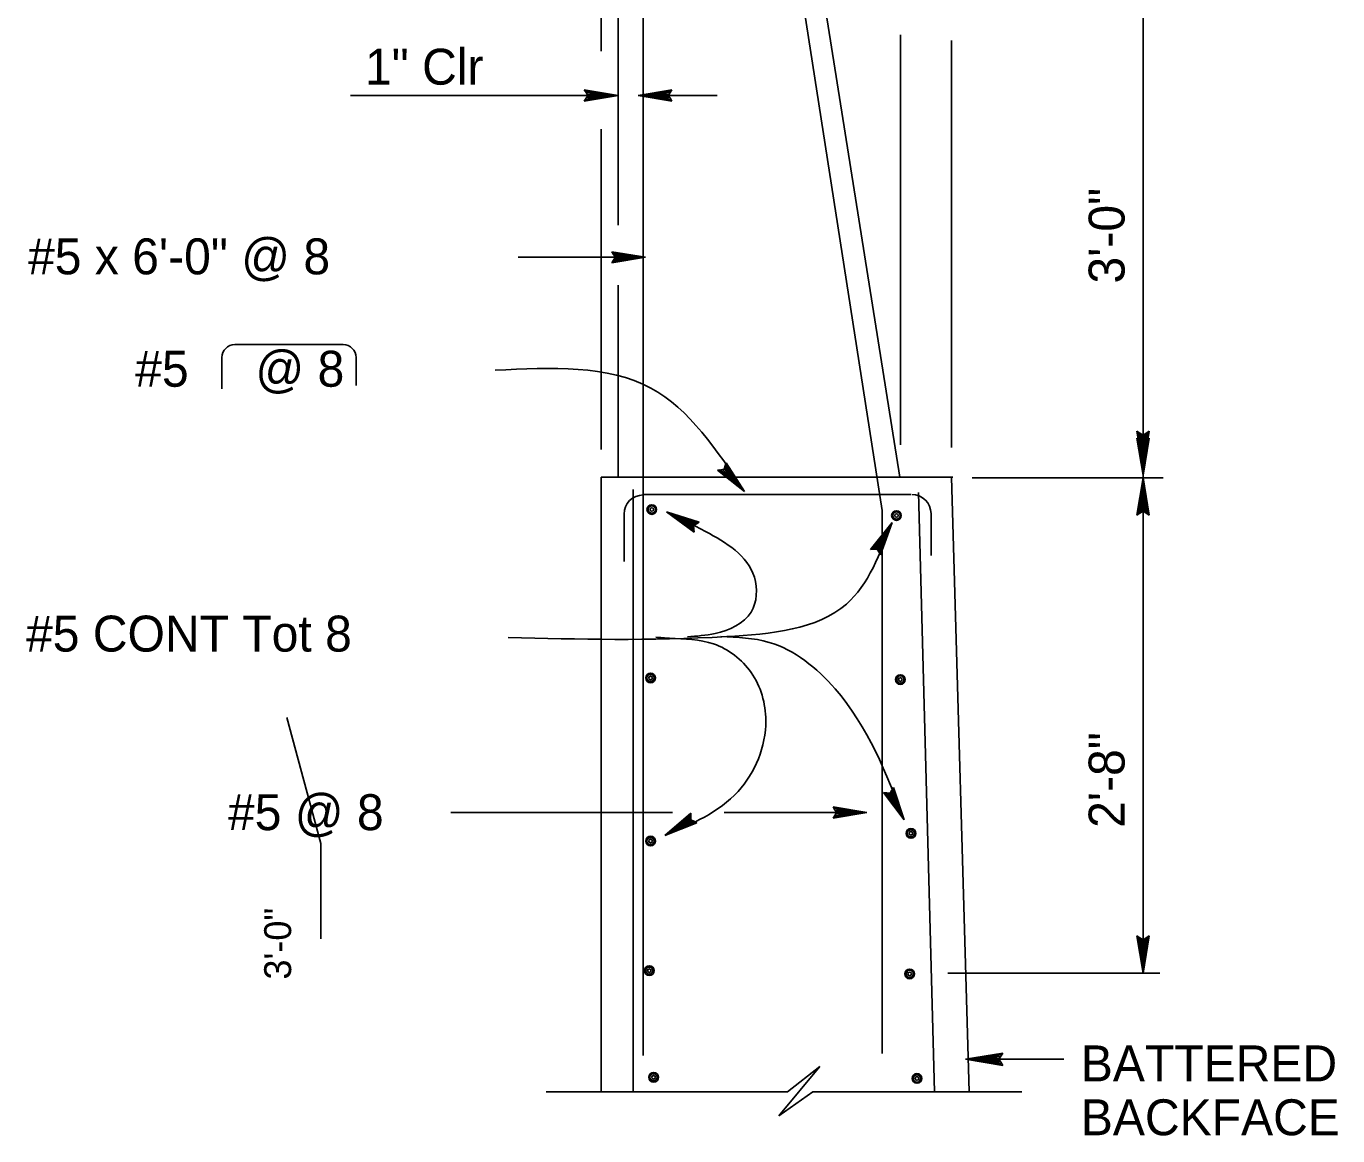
# Model space of a CAD drawing. Extents: x 0 to 2.83, y 0 to 1.83.
# Drawn here: x 0.7333 to 1.159, y 0.344 to 0.7043 of the extents above; entities that cross this region are included whole.
import ezdxf

# ---------------------------------------------------------------- set-up
doc = ezdxf.new("R2010")
doc.units = 0
for name, color, linetype in [('212 Leaders and Dim Lines', 7, 'Continuous'), ('213 Rebar', 7, 'Continuous'), ('214 Text and Titles', 7, 'Continuous'), ('240 Concrete', 7, 'Continuous')]:
    doc.layers.add(name, color=color, linetype=linetype)

msp = doc.modelspace()

# ---------------------------------------------------------------- linework, layer by layer
at = {"layer": '212 Leaders and Dim Lines'}
for p, q in [((0.91988, 0.6962), (0.91988, 0.90331)), ((1.09582, 0.55764), (1.09582, 0.74417)), ((1.01706, 0.56833), (1.01706, 0.70146)), ((1.03364, 0.56749), (1.03364, 0.69969)), ((0.83857, 0.6818), (0.92543, 0.6818)), ((0.91501, 0.68272), (0.91445, 0.68363)), ((0.91445, 0.68363), (0.92539, 0.6818)), ((0.92539, 0.6818), (0.91445, 0.67997)), ((0.91473, 0.68317), (0.92539, 0.6818)), ((0.92539, 0.6818), (0.91473, 0.68043)), ((0.92539, 0.6818), (0.91501, 0.68272)), ((0.91501, 0.68272), (0.91558, 0.6818)), ((0.91501, 0.68089), (0.92539, 0.6818)), ((0.91558, 0.6818), (0.91501, 0.68089)), ((0.92539, 0.6818), (0.91529, 0.68226)), ((0.91529, 0.68135), (0.92539, 0.6818)), ((0.91558, 0.6818), (0.92539, 0.6818)), ((0.93195, 0.6818), (0.94289, 0.68363)), ((0.93195, 0.6818), (0.94261, 0.68317)), ((0.94233, 0.68272), (0.93195, 0.6818)), ((0.94205, 0.68226), (0.93195, 0.6818)), ((0.94177, 0.6818), (0.93195, 0.6818)), ((0.94289, 0.67998), (0.93195, 0.6818)), ((0.93195, 0.6818), (0.94233, 0.68089)), ((0.94261, 0.68043), (0.93195, 0.6818)), ((0.93195, 0.6818), (0.94205, 0.68135)), ((0.93353, 0.6818), (0.95754, 0.6818)), ((0.94177, 0.6818), (0.94233, 0.68272)), ((0.94233, 0.68089), (0.94177, 0.6818)), ((0.94233, 0.68272), (0.94289, 0.68363)), ((0.91501, 0.68089), (0.91445, 0.67997)), ((0.94233, 0.68089), (0.94289, 0.67998)), ((0.91988, 0.56682), (0.91988, 0.67087)), ((0.92397, 0.63017), (0.92341, 0.63108)), ((0.92341, 0.63108), (0.93435, 0.62926)), ((0.92369, 0.63063), (0.93435, 0.62926)), ((0.93435, 0.62926), (0.92397, 0.63017)), ((0.92397, 0.63017), (0.92454, 0.62926)), ((0.89302, 0.62926), (0.93435, 0.62926)), ((0.93435, 0.62926), (0.92341, 0.62743)), ((0.92397, 0.62834), (0.92341, 0.62743)), ((0.93435, 0.62926), (0.92369, 0.62789)), ((0.92397, 0.62834), (0.93435, 0.62926)), ((0.92454, 0.62926), (0.92397, 0.62834)), ((0.93435, 0.62926), (0.92426, 0.62971)), ((0.92426, 0.6288), (0.93435, 0.62926)), ((0.92454, 0.62926), (0.93435, 0.62926)), ((1.09481, 0.57218), (1.0938, 0.5728)), ((1.09582, 0.56074), (1.0938, 0.5728)), ((1.09481, 0.56994), (1.0938, 0.57055)), ((1.09582, 0.5585), (1.0938, 0.57055)), ((1.09582, 0.56074), (1.09431, 0.57249)), ((1.09481, 0.57218), (1.09582, 0.56074)), ((1.09582, 0.57156), (1.09481, 0.57218)), ((1.09532, 0.57187), (1.09582, 0.56074)), ((1.09783, 0.5728), (1.09582, 0.56074)), ((1.09733, 0.57249), (1.09582, 0.56074)), ((1.09582, 0.56074), (1.09682, 0.57218)), ((1.09682, 0.57218), (1.09582, 0.57156)), ((1.09582, 0.56074), (1.09632, 0.57187)), ((1.09582, 0.57156), (1.09582, 0.56074)), ((1.09783, 0.57055), (1.09582, 0.5585)), ((1.09682, 0.57218), (1.09783, 0.5728)), ((1.09682, 0.56994), (1.09783, 0.57055)), ((1.09582, 0.5585), (1.09431, 0.57024)), ((1.09481, 0.56994), (1.09582, 0.5585)), ((1.09582, 0.56931), (1.09481, 0.56994)), ((1.09532, 0.56963), (1.09582, 0.5585)), ((1.09733, 0.57024), (1.09582, 0.5585)), ((1.09582, 0.5585), (1.09682, 0.56994)), ((1.09682, 0.56994), (1.09582, 0.56931)), ((1.09582, 0.5585), (1.09632, 0.56963)), ((1.09582, 0.56931), (1.09582, 0.5585)), ((0.96017, 0.56154), (0.96047, 0.56258)), ((0.96032, 0.56206), (0.96649, 0.55319)), ((0.96047, 0.56258), (0.96649, 0.55319)), ((0.9588, 0.56031), (0.95774, 0.56011)), ((0.96649, 0.55319), (0.95774, 0.56011)), ((0.96649, 0.55319), (0.95827, 0.56021)), ((0.95987, 0.56051), (0.9588, 0.56031)), ((0.9588, 0.56031), (0.96649, 0.55319)), ((0.95934, 0.56041), (0.96649, 0.55319)), ((0.96017, 0.56154), (0.95987, 0.56051)), ((0.95987, 0.56051), (0.96649, 0.55319)), ((0.96649, 0.55319), (0.96002, 0.56103)), ((0.96649, 0.55319), (0.96017, 0.56154)), ((1.04033, 0.55764), (1.10238, 0.55764)), ((1.09381, 0.54559), (1.09582, 0.55764)), ((1.09431, 0.54589), (1.09582, 0.55764)), ((1.09582, 0.55764), (1.09481, 0.5462)), ((1.09582, 0.55764), (1.09532, 0.54651)), ((1.09582, 0.4017), (1.09582, 0.55764)), ((1.09582, 0.54683), (1.09582, 0.55764)), ((1.09582, 0.55764), (1.09783, 0.54559)), ((1.09683, 0.5462), (1.09582, 0.55764)), ((1.09632, 0.54651), (1.09582, 0.55764)), ((1.09582, 0.55764), (1.09733, 0.54589)), ((0.94992, 0.54217), (0.94109, 0.54658)), ((0.95011, 0.54002), (0.94109, 0.54658)), ((0.94109, 0.54658), (0.95175, 0.54331)), ((0.95083, 0.54274), (0.94109, 0.54658)), ((0.94109, 0.54658), (0.95001, 0.5411)), ((0.95006, 0.54056), (0.94109, 0.54658)), ((0.94109, 0.54658), (0.94996, 0.54163)), ((0.95037, 0.54245), (0.94109, 0.54658)), ((0.94109, 0.54658), (0.95129, 0.54302)), ((1.09481, 0.5462), (1.09381, 0.54559)), ((1.09481, 0.5462), (1.09582, 0.54683)), ((1.09582, 0.54683), (1.09683, 0.5462)), ((1.09683, 0.5462), (1.09783, 0.54559)), ((0.94992, 0.54217), (0.95083, 0.54274)), ((0.95001, 0.5411), (0.94992, 0.54217)), ((0.95001, 0.5411), (0.95011, 0.54002)), ((0.95083, 0.54274), (0.95175, 0.54331)), ((1.00739, 0.53444), (1.01437, 0.54314)), ((1.00793, 0.53447), (1.01437, 0.54314)), ((1.01437, 0.54314), (1.00847, 0.53449)), ((1.01437, 0.54314), (1.00901, 0.53451)), ((1.00955, 0.53453), (1.01437, 0.54314)), ((1.00981, 0.53406), (1.01437, 0.54314)), ((1.01007, 0.53359), (1.01437, 0.54314)), ((1.01437, 0.54314), (1.01034, 0.53312)), ((1.01437, 0.54314), (1.0106, 0.53265)), ((1.00847, 0.53449), (1.00739, 0.53444)), ((1.00847, 0.53449), (1.00955, 0.53453)), ((1.00955, 0.53453), (1.01007, 0.53359)), ((1.01007, 0.53359), (1.0106, 0.53265)), ((1.01428, 0.45624), (1.01373, 0.45531)), ((1.01834, 0.44659), (1.01401, 0.45577)), ((1.01428, 0.45624), (1.01483, 0.45717)), ((1.01834, 0.44659), (1.01428, 0.45624)), ((1.01455, 0.4567), (1.01834, 0.44659)), ((1.01483, 0.45717), (1.01834, 0.44659)), ((1.01265, 0.45538), (1.01158, 0.45545)), ((1.01834, 0.44659), (1.01158, 0.45545)), ((1.01834, 0.44659), (1.01212, 0.45542)), ((1.01265, 0.45538), (1.01834, 0.44659)), ((1.01373, 0.45531), (1.01265, 0.45538)), ((1.01319, 0.45535), (1.01834, 0.44659)), ((1.01373, 0.45531), (1.01834, 0.44659)), ((0.87115, 0.44899), (0.94305, 0.44899)), ((0.94056, 0.44156), (0.94905, 0.44879)), ((0.94056, 0.44156), (0.94904, 0.44825)), ((0.94903, 0.44771), (0.94056, 0.44156)), ((0.94903, 0.44717), (0.94056, 0.44156)), ((0.94902, 0.44663), (0.94903, 0.44771)), ((0.94903, 0.44771), (0.94905, 0.44879)), ((0.95984, 0.44899), (1.00299, 0.44899)), ((0.99577, 0.4499), (0.99521, 0.45081)), ((0.99521, 0.45081), (1.00615, 0.44899)), ((1.00615, 0.44899), (0.99521, 0.44716)), ((0.99577, 0.44807), (0.99521, 0.44716)), ((0.99549, 0.45036), (1.00615, 0.44899)), ((1.00615, 0.44899), (0.99549, 0.44762)), ((1.00615, 0.44899), (0.99577, 0.4499)), ((0.99577, 0.4499), (0.99633, 0.44899)), ((0.99577, 0.44807), (1.00615, 0.44899)), ((0.99633, 0.44899), (0.99577, 0.44807)), ((1.00615, 0.44899), (0.99605, 0.44944)), ((0.99605, 0.44853), (1.00615, 0.44899)), ((0.99633, 0.44899), (1.00615, 0.44899)), ((0.94902, 0.44663), (0.94056, 0.44156)), ((0.94056, 0.44156), (0.9495, 0.44639)), ((0.94056, 0.44156), (0.94998, 0.44614)), ((0.95046, 0.44589), (0.94056, 0.44156)), ((0.95094, 0.44564), (0.94056, 0.44156)), ((0.94998, 0.44614), (0.94902, 0.44663)), ((0.94998, 0.44614), (0.95094, 0.44564)), ((1.09481, 0.40829), (1.0938, 0.40891)), ((1.09582, 0.39685), (1.0938, 0.40891)), ((1.09481, 0.40829), (1.0938, 0.40891)), ((1.09582, 0.39685), (1.0938, 0.40891)), ((1.09783, 0.40891), (1.09582, 0.39685)), ((1.09783, 0.40891), (1.09582, 0.39685)), ((1.09682, 0.40829), (1.09783, 0.40891)), ((1.09682, 0.40829), (1.09783, 0.40891)), ((1.09582, 0.39685), (1.09431, 0.4086)), ((1.09582, 0.39685), (1.09431, 0.4086)), ((1.09481, 0.40829), (1.09582, 0.39685)), ((1.09582, 0.40767), (1.09481, 0.40829)), ((1.09481, 0.40829), (1.09582, 0.39685)), ((1.09582, 0.40767), (1.09481, 0.40829)), ((1.09532, 0.40798), (1.09582, 0.39685)), ((1.09532, 0.40798), (1.09582, 0.39685)), ((1.09733, 0.4086), (1.09582, 0.39685)), ((1.09733, 0.4086), (1.09582, 0.39685)), ((1.09582, 0.39685), (1.09682, 0.40829)), ((1.09682, 0.40829), (1.09582, 0.40767)), ((1.09582, 0.39685), (1.09682, 0.40829)), ((1.09682, 0.40829), (1.09582, 0.40767)), ((1.09582, 0.39685), (1.09632, 0.40798)), ((1.09582, 0.39685), (1.09632, 0.40798)), ((1.09582, 0.40767), (1.09582, 0.39685)), ((1.09582, 0.40767), (1.09582, 0.39685)), ((1.03246, 0.39685), (1.10125, 0.39685)), ((1.03821, 0.36889), (1.05027, 0.37091)), ((1.04965, 0.3699), (1.05027, 0.37091)), ((1.03821, 0.36889), (1.04996, 0.37041)), ((1.04965, 0.3699), (1.03821, 0.36889)), ((1.04934, 0.3694), (1.03821, 0.36889)), ((1.03821, 0.36889), (1.07014, 0.36889)), ((1.04903, 0.36889), (1.03821, 0.36889)), ((1.05027, 0.36688), (1.03821, 0.36889)), ((1.03821, 0.36889), (1.04965, 0.36789)), ((1.04996, 0.36739), (1.03821, 0.36889)), ((1.03821, 0.36889), (1.04934, 0.36839)), ((1.04903, 0.36889), (1.04965, 0.3699)), ((1.04965, 0.36789), (1.04903, 0.36889)), ((1.04965, 0.36789), (1.05027, 0.36688))]:
    msp.add_line(p, q, dxfattribs=at)
for points in [[(0.96649, 0.55319), (0.93607, 0.58679), (0.88554, 0.59261)], [(0.94109, 0.54658), (0.95379, 0.54023), (0.96966, 0.52542), (0.9686, 0.51404), (0.95696, 0.50716), (0.94794, 0.50603)], [(1.01437, 0.54314), (0.99956, 0.51669), (0.96067, 0.50611), (0.88977, 0.50584)], [(0.94056, 0.44156), (0.96437, 0.45584), (0.97337, 0.47886), (0.9686, 0.49447), (0.95644, 0.50373), (0.94215, 0.50558), (0.93763, 0.50592)], [(1.01834, 0.44659), (0.99585, 0.48918), (0.97442, 0.50425), (0.95882, 0.50611)]]:
    msp.add_spline(points, degree=3, dxfattribs=at)
at = {"layer": '213 Rebar'}
for p, q in [((0.93353, 0.37008), (0.93353, 0.73308)), ((0.98173, 0.73625), (1.01113, 0.54705)), ((0.80098, 0.60092), (0.83604, 0.60092)), ((0.79682, 0.59675), (0.79682, 0.58653)), ((0.84034, 0.59675), (0.84034, 0.58769)), ((0.93026, 0.3583), (0.93026, 0.55382)), ((0.9335, 0.55228), (1.02043, 0.55228)), ((1.0281, 0.3583), (1.0229, 0.55292)), ((0.92734, 0.54585), (0.92734, 0.53051)), ((0.93636, 0.54894), (0.93636, 0.54853)), ((1.01113, 0.37073), (1.01113, 0.54705)), ((1.01579, 0.54699), (1.01579, 0.54659)), ((1.027, 0.54603), (1.027, 0.53243)), ((0.93596, 0.49424), (0.93596, 0.49384)), ((1.01706, 0.49373), (1.01706, 0.49333)), ((0.82887, 0.43896), (0.8179, 0.4799)), ((1.02048, 0.4438), (1.02048, 0.4434)), ((0.82887, 0.408), (0.82887, 0.43896)), ((0.93596, 0.4413), (0.93596, 0.4409)), ((0.93556, 0.39924), (0.93556, 0.39884)), ((1.02008, 0.39817), (1.02008, 0.39777)), ((0.93693, 0.3646), (0.93693, 0.36419)), ((1.02244, 0.36422), (1.02244, 0.36382))]:
    msp.add_line(p, q, dxfattribs=at)
for centre, radius in [((0.93636, 0.54737), 0.00157), ((0.93636, 0.54737), 0.00117), ((0.93636, 0.54737), 0.000582), ((1.01579, 0.54542), 0.00157), ((1.01579, 0.54542), 0.00117), ((1.01579, 0.54542), 0.000582), ((0.93596, 0.49268), 0.00157), ((0.93596, 0.49268), 0.00117), ((0.93596, 0.49268), 0.000582), ((1.01706, 0.49216), 0.00157), ((1.01706, 0.49216), 0.00117), ((1.01706, 0.49216), 0.000582), ((1.02048, 0.44223), 0.00157), ((1.02048, 0.44223), 0.00117), ((1.02048, 0.44223), 0.000582), ((0.93596, 0.43974), 0.00157), ((0.93596, 0.43974), 0.00117), ((0.93596, 0.43974), 0.000582), ((0.93556, 0.39767), 0.00157), ((0.93556, 0.39767), 0.00117), ((0.93556, 0.39767), 0.000582), ((1.02008, 0.3966), 0.00157), ((1.02008, 0.3966), 0.00117), ((1.02008, 0.3966), 0.000582), ((0.93694, 0.36303), 0.00157), ((0.93694, 0.36303), 0.00117), ((0.93694, 0.36303), 0.000582), ((1.02244, 0.36266), 0.00157), ((1.02244, 0.36266), 0.00117), ((1.02244, 0.36266), 0.000582)]:
    msp.add_circle(centre, radius, dxfattribs=at)
for centre, radius, start, end in [((0.80098, 0.59675), 0.00417, 90, 180), ((0.83617, 0.59675), 0.00417, 0, 90), ((0.93359, 0.54585), 0.00625, 90, 180), ((1.02075, 0.54603), 0.00625, 0, 90)]:
    msp.add_arc(centre, radius, start, end, dxfattribs=at)
at = {"layer": '240 Concrete'}
for p, q in [((0.9873, 0.74417), (1.01691, 0.55783)), ((0.92543, 0.63968), (0.92543, 0.73885)), ((0.92543, 0.55783), (0.92543, 0.62019)), ((0.91988, 0.3583), (0.91988, 0.55783)), ((0.91988, 0.55783), (1.03412, 0.55783)), ((1.03943, 0.3583), (1.03364, 0.55783)), ((0.97758, 0.35057), (0.99088, 0.36659)), ((0.99088, 0.36659), (0.98041, 0.3583)), ((0.90203, 0.3583), (0.98041, 0.3583)), ((0.98867, 0.3583), (0.97758, 0.35057)), ((0.98867, 0.3583), (1.05648, 0.3583))]:
    msp.add_line(p, q, dxfattribs=at)

# ---------------------------------------------------------------- texts
at = {"layer": '212 Leaders and Dim Lines'}
msp.add_text('1" Clr', height=0.011667, dxfattribs=at).set_placement((0.84324, 0.68531))
for s, p in [('3\'-0"', (1.08984, 0.62074)), ('2\'-8"', (1.08984, 0.44402))]:
    msp.add_text(s, height=0.011667, rotation=90, dxfattribs=at).set_placement(p)
at = {"layer": '214 Text and Titles'}
for s, height, p in [('#5 x 6\'-0" @ 8', 0.0116667, (0.73386, 0.62373)), ('#5     @ 8', 0.011667, (0.76866, 0.58724)), ('#5 CONT Tot 8', 0.0116667, (0.73321, 0.50125)), ('#5 @ 8', 0.011667, (0.79878, 0.44327)), ('BATTERED', 0.011667, (1.07563, 0.36171)), ('BACKFACE', 0.011667, (1.07563, 0.34421))]:
    msp.add_text(s, height=height, dxfattribs=at).set_placement(p)
msp.add_text('3\'-0"', height=0.00875, rotation=90, dxfattribs=at).set_placement((0.81928, 0.39476))

doc.saveas('drawing.dxf')
